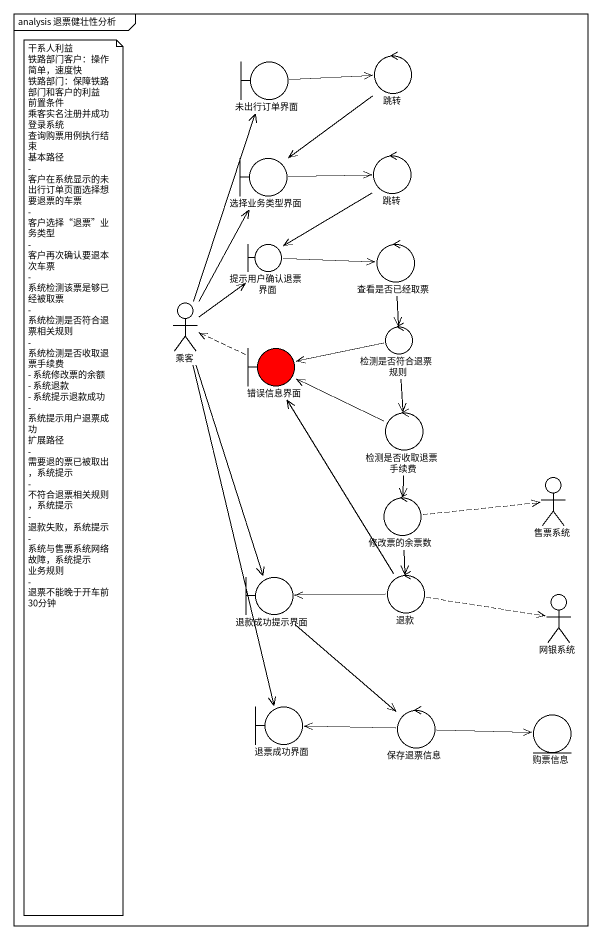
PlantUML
@startuml
mainframe analysis 退票健壮性分析
boundary 未出行订单界面
control 跳转
boundary 选择业务类型界面
control "跳转" as 跳转_2
boundary 提示用户确认退票界面
control 查看是否已经取票
actor 乘客
boundary 错误信息界面 #FF0000
control 检测是否符合退票规则
control 检测是否收取退票手续费
control 修改票的余票数
actor 售票系统
boundary 退款成功提示界面
control 退款
actor 网银系统
boundary 退票成功界面
control 保存退票信息
entity 购票信息
未出行订单界面 -right-> 跳转
跳转 --> 选择业务类型界面
选择业务类型界面 -right-> 跳转_2
跳转_2 --> 提示用户确认退票界面
提示用户确认退票界面 -right-> 查看是否已经取票
查看是否已经取票 --> 检测是否符合退票规则
乘客 -up-> 未出行订单界面
乘客 -up-> 选择业务类型界面
乘客 -up-> 提示用户确认退票界面
乘客 --> 退款成功提示界面
乘客 --> 退票成功界面
错误信息界面 .left.> 乘客
检测是否符合退票规则 -left-> 错误信息界面
检测是否符合退票规则 --> 检测是否收取退票手续费
检测是否收取退票手续费 -left-> 错误信息界面
检测是否收取退票手续费 --> 修改票的余票数
修改票的余票数 .right.> 售票系统
修改票的余票数 --> 退款
退款成功提示界面 --> 保存退票信息
退款 -up-> 错误信息界面
退款 -left-> 退款成功提示界面
退款 .right.> 网银系统
保存退票信息 -left-> 退票成功界面
保存退票信息 -right-> 购票信息
note as N1
  干系人利益
  铁路部门客户：操作简单，速度快
  铁路部门：保障铁路部门和客户的利益
  前置条件
  乘客实名注册并成功登录系统
  查询购票用例执行结束
  基本路径
  - 客户在系统显示的未出行订单页面选择想要退票的车票
  - 客户选择“退票”业务类型
  - 客户再次确认要退本次车票
  - 系统检测该票是够已经被取票
  - 系统检测是否符合退票相关规则
  - 系统检测是否收取退票手续费
  - 系统修改票的余额
  - 系统退款
  - 系统提示退款成功
  - 系统提示用户退票成功
  扩展路径
  - 需要退的票已被取出，系统提示
  - 不符合退票相关规则，系统提示
  - 退款失败，系统提示
  - 系统与售票系统网络故障，系统提示
  业务规则
  - 退票不能晚于开车前30分钟
end note
@enduml
